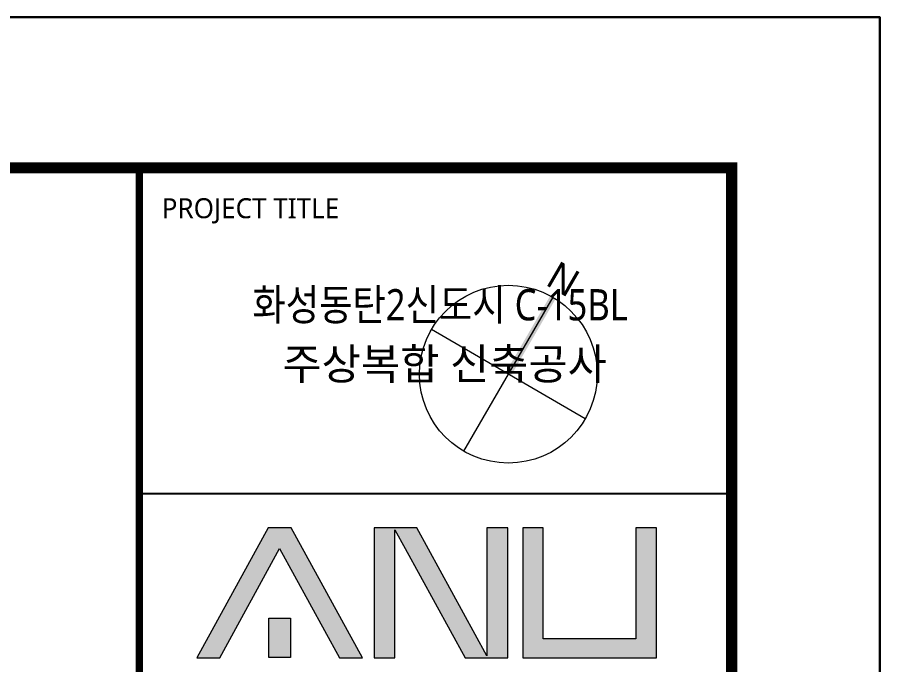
# Model space of a CAD drawing. Header units: millimetres. Extents: x 75184266 to 76346726, y -35850126 to -33679385.
# Drawn here: x 75605486 to 75663671, y -35537422 to -35493725 of the extents above; entities that cross this region are included whole.
import ezdxf
from ezdxf.enums import TextEntityAlignment as Align

# ---------------------------------------------------------------- set-up
doc = ezdxf.new("R2010")
doc.units = ezdxf.units.MM
doc.header["$LTSCALE"] = 50
doc.header["$MEASUREMENT"] = 0
for name, color, linetype in [('AZ-LINE', 3, 'CONTINUOUS'), ('AZ-SYMB-1', 251, 'CONTINUOUS'), ('XR-지하3층$0$HAT-252', 252, 'CONTINUOUS'), ('XR-지하3층$0$TEXT-3', 3, 'CONTINUOUS')]:
    doc.layers.add(name, color=color, linetype=linetype)
doc.layers.add('XR-기준층$0$XR-지하3층$0$DEFPOINT', color=142, linetype='CONTINUOUS', plot=False)
doc.layers.add('XR-지하3층$0$levelpyo', color=2, linetype='CONTINUOUS', lineweight=0)
doc.styles.add('1-1', font='', dxfattribs={"width": 0.8})
doc.styles.add('TITLE-S', font='', dxfattribs={"width": 0.8})
doc.styles.add('XR-지하3층$0$STANDARD', font='')
doc.styles.get('1-1').set_extended_font_data('Malgun Gothic')
doc.styles.get('TITLE-S').set_extended_font_data('Malgun Gothic')
doc.styles.get('XR-지하3층$0$STANDARD').set_extended_font_data('Haansoft Batang')

# ---------------------------------------------------------------- blocks, each defined once
blk = doc.blocks.new('XR-지하3층$0$방위표 0526')
at = {"layer": 'XR-지하3층$0$levelpyo', "color": 5, "ltscale": 100}
for p, q in [((0, 12690), (0, 0)), ((6346, 6345), (-6345, 6345))]:
    blk.add_line(p, q, dxfattribs=at)
blk.add_circle((0, 6345), 6345, dxfattribs=at)
blk.add_solid([(-222, 12690), (222, 12690), (-222, 6345), (222, 6345)], dxfattribs=at)
at = {"layer": 'XR-지하3층$0$TEXT-3', "color": 2, "style": 'XR-지하3층$0$STANDARD'}
blk.add_text('N', height=2000, dxfattribs=at).set_placement((-980, 13191))
blk = doc.blocks.new('바탕폼')
at = {"layer": 'AZ-SYMB-1'}
h = blk.add_hatch(color=256, dxfattribs=at)
h.dxf.hatch_style = 2
h.paths.add_polyline_path([(768.03, 508.16), (771.14, 508.16), (761.51, 525.73), (758.4, 525.73), (748.75, 508.16), (751.87, 508.16), (759.94, 522.9)])
h = blk.add_hatch(color=256, dxfattribs=at)
h.dxf.hatch_style = 2
h.paths.add_polyline_path([(787.94, 525.73), (787.94, 508.43), (778.46, 525.73), (772.69, 525.73), (772.69, 508.16), (775.5, 508.16), (775.5, 525.45), (776.89, 522.9), (784.98, 508.16), (790.75, 508.16), (790.75, 525.73)])
h = blk.add_hatch(color=256, dxfattribs=at)
h.dxf.hatch_style = 2
h.paths.add_polyline_path([(792.77, 508.16), (810.85, 508.16), (810.85, 525.73), (808.07, 525.73), (808.07, 510.7), (795.55, 510.7), (795.55, 525.73), (792.77, 525.73)])
h = blk.add_hatch(color=256, dxfattribs=at)
h.dxf.hatch_style = 2
h.paths.add_polyline_path([(758.5, 513.52), (761.39, 513.52), (761.39, 508.17), (758.5, 508.17)])
at = {"layer": 'AZ-LINE'}
for p, q in [((741, 574.35), (741, 24.03)), ((741, 530.35), (821, 530.35))]:
    blk.add_line(p, q, dxfattribs=at)
at = {"layer": 'AZ-LINE', "ltscale": 10}
blk.add_lwpolyline([(841, 594.71), (0, 594.71), (0, 0), (841, 0)], close=True, dxfattribs=at)
at = {"layer": 'AZ-LINE', "const_width": 1.5}
blk.add_lwpolyline([(20, 574.35), (20, 20.35), (821, 20.35), (821, 574.35)], close=True, dxfattribs=at)
at = {"layer": 'AZ-LINE', "const_width": 1}
blk.add_lwpolyline([(741, 20.35), (741, 574.35)], dxfattribs=at)
at = {"layer": 'AZ-SYMB-1', "lineweight": 0}
for points in [[(768.03, 508.16), (771.14, 508.16), (761.51, 525.73), (758.4, 525.73), (748.75, 508.16), (751.87, 508.16), (759.94, 522.9), (768.03, 508.16)], [(787.94, 525.73), (787.94, 508.43), (778.46, 525.73), (772.69, 525.73), (772.69, 508.16), (775.5, 508.16), (775.5, 525.45), (776.89, 522.9), (784.98, 508.16), (790.75, 508.16), (790.75, 525.73), (787.94, 525.73)], [(792.77, 508.16), (810.85, 508.16), (810.85, 525.73), (808.07, 525.73), (808.07, 510.7), (795.55, 510.7), (795.55, 525.73), (792.77, 525.73), (792.77, 508.16)], [(758.5, 513.52), (761.39, 513.52), (761.39, 508.17), (758.5, 508.17), (758.5, 513.52)]]:
    blk.add_lwpolyline(points, dxfattribs=at)
at = {"layer": 'AZ-LINE', "style": 'TITLE-S', "width": 1}
blk.add_text('PROJECT TITLE', height=2.7, dxfattribs=at).set_placement((744.01, 567.55))
at = {"layer": 'AZ-LINE', "color": 2, "style": '1-1', "width": 0.85}
blk.add_text('화성동탄2신도시 C-15BL ', height=4.224, dxfattribs=at).set_placement((782.23, 552.48), align=Align.BOTTOM_CENTER)
at = {"layer": 'AZ-LINE', "color": 2, "style": '1-1'}
blk.add_text('주상복합 신축공사', height=4.224, dxfattribs=at).set_placement((782.23, 544.48), align=Align.BOTTOM_CENTER)

msp = doc.modelspace()

# ---------------------------------------------------------------- linework, layer by layer
at = {"layer": 'XR-기준층$0$XR-지하3층$0$DEFPOINT', "ltscale": 0.5}
for points in [[(75663669.1, -35790725.5), (75243669.1, -35790725.5), (75243669.1, -35493725.5), (75663669.1, -35493725.5)], [(75663671.2, -35790725.5), (75243671.2, -35790725.5), (75243671.2, -35493725.5), (75663671.2, -35493725.5)]]:
    msp.add_lwpolyline(points, close=True, dxfattribs=at)

# ---------------------------------------------------------------- block references
at = {"layer": 'AZ-LINE', "xscale": 499.40546941707, "yscale": 499.40546941707, "zscale": 499.40546941707}
msp.add_blockref('바탕폼', (75243669.1, -35790725.5), dxfattribs=at)
at = {"layer": 'XR-지하3층$0$HAT-252', "xscale": 0.9455340245926717, "yscale": 0.9455340245926717, "zscale": 0.9455340245926717, "rotation": 329.870233536366}
msp.add_blockref('XR-지하3층$0$방위표 0526', (75635600.4, -35523004), dxfattribs=at)

doc.saveas('drawing.dxf')
